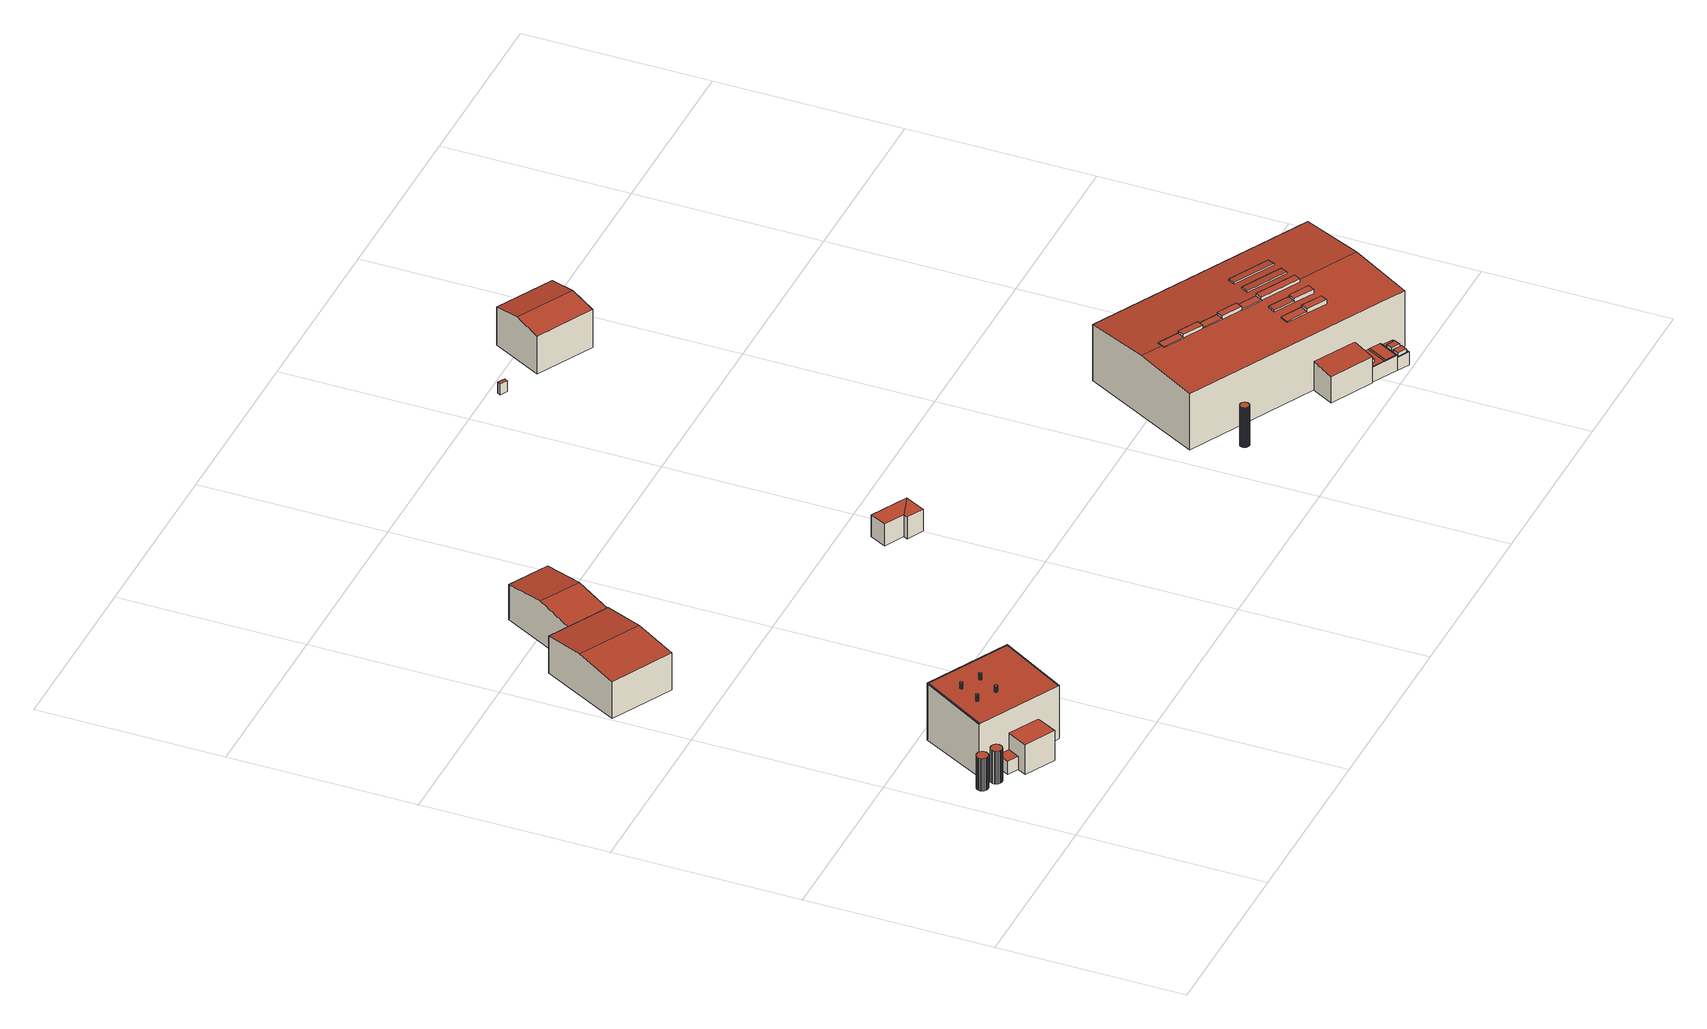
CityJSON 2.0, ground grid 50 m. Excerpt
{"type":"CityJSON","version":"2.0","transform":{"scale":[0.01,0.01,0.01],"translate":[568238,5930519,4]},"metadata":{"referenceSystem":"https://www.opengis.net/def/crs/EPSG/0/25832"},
"CityObjects":{
"building1":{"type":"Building","attributes":{"Grundfläche 2D":"7.184506","Grundhöhe NN":"5.420"},"geometry":[{"type":"Solid","lod":"3","boundaries":[[[[0,1,2,3,4,5,6,7,8,9,10,11,12,13,14,15,16,17,18,19,20,21,22,23,24,25,26,27,28]],[[29,30,14,13]],[[30,31,15,14]],[[31,32,16,15]],[[33,29,13,12]],[[32,34,17,16]],[[34,35,18,17]],[[35,36,19,18]],[[36,37,20,19]],[[37,38,21,20]],[[38,39,22,21]],[[39,40,23,22]],[[40,41,24,23]],[[41,42,25,24]],[[42,43,26,25]],[[43,44,27,26]],[[44,45,28,27]],[[45,46,0,28]],[[46,47,1,0]],[[47,48,2,1]],[[48,49,3,2]],[[49,50,4,3]],[[50,51,5,4]],[[51,52,6,5]],[[52,53,7,6]],[[53,54,8,7]],[[54,55,9,8]],[[55,56,10,9]],[[56,57,11,10]],[[57,33,12,11]],[[43,42,41,40,39,38,37,36,35,34,32,31,30,29,33,57,56,55,54,53,52,51,50,49,48,47,46,45,44]]]],"semantics":{"surfaces":[{"type":"RoofSurface"},{"type":"WallSurface"},{"type":"GroundSurface"}],"values":[[0,1,1,1,1,1,1,1,1,1,1,1,1,1,1,1,1,1,1,1,1,1,1,1,1,1,1,1,1,1,2]]}}]},
"building2":{"type":"Building","attributes":{"Grundfläche 2D":"7.184412","Grundhöhe NN":"5.432"},"geometry":[{"type":"Solid","lod":"3","boundaries":[[[[58,59,60,61,62,63,64,65,66,67,68,69,70,71,72,73,74,75,76,77,78,79,80,81,82,83,84,85,86]],[[87,88,72,71]],[[88,89,73,72]],[[89,90,74,73]],[[91,87,71,70]],[[90,92,75,74]],[[92,93,76,75]],[[93,94,77,76]],[[94,95,78,77]],[[95,96,79,78]],[[96,97,80,79]],[[97,98,81,80]],[[98,99,82,81]],[[99,100,83,82]],[[100,101,84,83]],[[101,102,85,84]],[[102,103,86,85]],[[103,104,58,86]],[[104,105,59,58]],[[105,106,60,59]],[[106,107,61,60]],[[107,108,62,61]],[[108,109,63,62]],[[109,110,64,63]],[[110,111,65,64]],[[111,112,66,65]],[[112,113,67,66]],[[113,114,68,67]],[[114,115,69,68]],[[115,91,70,69]],[[101,100,99,98,97,96,95,94,93,92,90,89,88,87,91,115,114,113,112,111,110,109,108,107,106,105,104,103,102]]]],"semantics":{"surfaces":[{"type":"RoofSurface"},{"type":"WallSurface"},{"type":"GroundSurface"}],"values":[[0,1,1,1,1,1,1,1,1,1,1,1,1,1,1,1,1,1,1,1,1,1,1,1,1,1,1,1,1,1,2]]}}]},
"building3":{"type":"Building","attributes":{"Grundfläche 2D":"553.707744","Grundhöhe NN":"5.459"},"children":["building3-1","building3-2","building3-3","building3-4","building3-5"],"geometry":[{"type":"Solid","lod":"3","boundaries":[[[[116,117,118,119,120,121]],[[122,123,124,125]],[[126,127,128,129]],[[130,124,123,126,129,131,132,133,119,118,117,116,134,135]],[[120,119,133,136]],[[121,120,136,137]],[[116,121,137,134]],[[125,124,130,138]],[[122,125,138,139]],[[140,127,126,123,122,139]],[[128,127,140,141]],[[129,128,141,131]],[[133,132,131,141,140,139,138,130,135,134,137,136]]]],"semantics":{"surfaces":[{"type":"RoofSurface"},{"type":"WallSurface"},{"type":"GroundSurface"}],"values":[[0,0,0,1,1,1,1,1,1,1,1,1,2]]}}]},
"building3-1":{"type":"BuildingInstallation","parents":["building3"],"geometry":[{"type":"MultiSurface","lod":"3","boundaries":[[[142,143,144,145,146,147,148,149,150,151,152,153,154,155,156,157,158,159,160,161,162,163,164,165,166,167,168,169,170,171,172,173,174,175,176,177,178,179,180,181,182,183,184,185,186,187,188,189,190,191]],[[148,147,192,193]],[[149,148,193,194]],[[150,149,194,195]],[[145,144,196,197]],[[146,145,197,198]],[[147,146,198,192]],[[151,150,195,199]],[[152,151,199,200]],[[153,152,200,201]],[[154,153,201,202]],[[155,154,202,203]],[[156,155,203,204]],[[157,156,204,205]],[[158,157,205,206]],[[159,158,206,207]],[[160,159,207,208]],[[161,160,208,209]],[[162,161,209,210]],[[163,162,210,211]],[[164,163,211,212]],[[165,164,212,213]],[[166,165,213,214]],[[167,166,214,215]],[[168,167,215,216]],[[169,168,216,217]],[[170,169,217,218]],[[171,170,218,219]],[[172,171,219,220]],[[173,172,220,221]],[[174,173,221,222]],[[175,174,222,223]],[[176,175,223,224]],[[177,176,224,225]],[[178,177,225,226]],[[179,178,226,227]],[[180,179,227,228]],[[181,180,228,229]],[[182,181,229,230]],[[183,182,230,231]],[[184,183,231,232]],[[185,184,232,233]],[[186,185,233,234]],[[187,186,234,235]],[[188,187,235,236]],[[189,188,236,237]],[[190,189,237,238]],[[191,190,238,239]],[[142,191,239,240]],[[143,142,240,241]],[[144,143,241,196]]],"semantics":{"surfaces":[{"type":"RoofSurface"},{"type":"WallSurface"}],"values":[0,1,1,1,1,1,1,1,1,1,1,1,1,1,1,1,1,1,1,1,1,1,1,1,1,1,1,1,1,1,1,1,1,1,1,1,1,1,1,1,1,1,1,1,1,1,1,1,1,1,1]}}]},
"building3-2":{"type":"BuildingInstallation","parents":["building3"],"geometry":[{"type":"MultiSurface","lod":"3","boundaries":[[[242,243,244,245,246,247,248,249,250,251,252,253,254,255,256,257,258,259,260,261,262,263,264,265,266,267,268,269,270,271,272,273,274,275,276,277,278,279,280,281,282,283,284,285,286,287,288,289,290,291]],[[248,247,292,293]],[[249,248,293,294]],[[250,249,294,295]],[[245,244,296,297]],[[246,245,297,298]],[[247,246,298,292]],[[251,250,295,299]],[[252,251,299,300]],[[253,252,300,301]],[[254,253,301,302]],[[255,254,302,303]],[[256,255,303,304]],[[257,256,304,305]],[[258,257,305,306]],[[259,258,306,307]],[[260,259,307,308]],[[261,260,308,309]],[[262,261,309,310]],[[263,262,310,311]],[[264,263,311,312]],[[265,264,312,313]],[[266,265,313,314]],[[267,266,314,315]],[[268,267,315,316]],[[269,268,316,317]],[[270,269,317,318]],[[271,270,318,319]],[[272,271,319,320]],[[273,272,320,321]],[[274,273,321,322]],[[275,274,322,323]],[[276,275,323,324]],[[277,276,324,325]],[[278,277,325,326]],[[279,278,326,327]],[[280,279,327,328]],[[281,280,328,329]],[[282,281,329,330]],[[283,282,330,331]],[[284,283,331,332]],[[285,284,332,333]],[[286,285,333,334]],[[287,286,334,335]],[[288,287,335,336]],[[289,288,336,337]],[[290,289,337,338]],[[291,290,338,339]],[[242,291,339,340]],[[243,242,340,341]],[[244,243,341,296]]],"semantics":{"surfaces":[{"type":"RoofSurface"},{"type":"WallSurface"}],"values":[0,1,1,1,1,1,1,1,1,1,1,1,1,1,1,1,1,1,1,1,1,1,1,1,1,1,1,1,1,1,1,1,1,1,1,1,1,1,1,1,1,1,1,1,1,1,1,1,1,1,1]}}]},
"building3-3":{"type":"BuildingInstallation","parents":["building3"],"geometry":[{"type":"MultiSurface","lod":"3","boundaries":[[[342,343,344,345,346,347,348,349,350,351,352,353,354,355,356,357,358,359,360,361,362,363,364,365,366,367,368,369,370,371,372,373,374,375,376,377,378,379,380,381,382,383,384,385,386,387,388,389,390,391]],[[349,348,392,393]],[[350,349,393,394]],[[351,350,394,395]],[[346,345,396,397]],[[347,346,397,398]],[[348,347,398,392]],[[352,351,395,399]],[[353,352,399,400]],[[354,353,400,401]],[[355,354,401,402]],[[356,355,402,403]],[[357,356,403,404]],[[358,357,404,405]],[[359,358,405,406]],[[360,359,406,407]],[[361,360,407,408]],[[362,361,408,409]],[[363,362,409,410]],[[364,363,410,411]],[[365,364,411,412]],[[366,365,412,413]],[[367,366,413,414]],[[368,367,414,415]],[[369,368,415,416]],[[370,369,416,417]],[[371,370,417,418]],[[372,371,418,419]],[[373,372,419,420]],[[374,373,420,421]],[[375,374,421,422]],[[376,375,422,423]],[[377,376,423,424]],[[378,377,424,425]],[[379,378,425,426]],[[380,379,426,427]],[[381,380,427,428]],[[382,381,428,429]],[[383,382,429,430]],[[384,383,430,431]],[[385,384,431,432]],[[386,385,432,433]],[[387,386,433,434]],[[388,387,434,435]],[[389,388,435,436]],[[390,389,436,437]],[[391,390,437,438]],[[342,391,438,439]],[[343,342,439,440]],[[344,343,440,441]],[[345,344,441,396]]],"semantics":{"surfaces":[{"type":"RoofSurface"},{"type":"WallSurface"}],"values":[0,1,1,1,1,1,1,1,1,1,1,1,1,1,1,1,1,1,1,1,1,1,1,1,1,1,1,1,1,1,1,1,1,1,1,1,1,1,1,1,1,1,1,1,1,1,1,1,1,1,1]}}]},
"building3-4":{"type":"BuildingInstallation","parents":["building3"],"geometry":[{"type":"MultiSurface","lod":"3","boundaries":[[[442,443,444,445,446,447,448,449,450,451,452,453,454,455,456,457,458,459,460,461,462,463,464,465,466,467,468,469,470,471,472,473,474,475,476,477,478,479,480,481,482,483,484,485,486,487,488,489,490,491]],[[445,444,492,493]],[[446,445,493,494]],[[447,446,494,495]],[[442,491,496,497]],[[443,442,497,498]],[[444,443,498,492]],[[448,447,495,499]],[[449,448,499,500]],[[450,449,500,501]],[[451,450,501,502]],[[452,451,502,503]],[[453,452,503,504]],[[454,453,504,505]],[[455,454,505,506]],[[456,455,506,507]],[[457,456,507,508]],[[458,457,508,509]],[[459,458,509,510]],[[460,459,510,511]],[[461,460,511,512]],[[462,461,512,513]],[[463,462,513,514]],[[464,463,514,515]],[[465,464,515,516]],[[466,465,516,517]],[[467,466,517,518]],[[468,467,518,519]],[[469,468,519,520]],[[470,469,520,521]],[[471,470,521,522]],[[472,471,522,523]],[[473,472,523,524]],[[474,473,524,525]],[[475,474,525,526]],[[476,475,526,527]],[[477,476,527,528]],[[478,477,528,529]],[[479,478,529,530]],[[480,479,530,531]],[[481,480,531,532]],[[482,481,532,533]],[[483,482,533,534]],[[484,483,534,535]],[[485,484,535,536]],[[486,485,536,537]],[[487,486,537,538]],[[488,487,538,539]],[[489,488,539,540]],[[490,489,540,541]],[[491,490,541,496]]],"semantics":{"surfaces":[{"type":"RoofSurface"},{"type":"WallSurface"}],"values":[0,1,1,1,1,1,1,1,1,1,1,1,1,1,1,1,1,1,1,1,1,1,1,1,1,1,1,1,1,1,1,1,1,1,1,1,1,1,1,1,1,1,1,1,1,1,1,1,1,1,1]}}]},
"building3-5":{"type":"BuildingInstallation","parents":["building3"],"geometry":[{"type":"MultiSurface","lod":"3","boundaries":[[[542,543,544]],[[545,546,544,547]],[[542,544,546]],[[548,547,549]],[[545,547,548]],[[543,117,550,544]],[[550,551,547,544]],[[549,547,551,118]],[[118,119,548,549]],[[119,120,545,548]],[[120,121,546,545]],[[121,116,542,546]],[[543,542,116,117]]],"semantics":{"surfaces":[{"type":"RoofSurface"},{"type":"WallSurface"}],"values":[0,0,0,0,0,1,1,1,1,1,1,1,1]}}]},
"building4":{"type":"Building","attributes":{"Grundfläche 2D":"721.716589","Grundhöhe NN":"4.192"},"geometry":[{"type":"Solid","lod":"3","boundaries":[[[[552,553,554,555]],[[552,555,556,557]],[[558,559,560,561]],[[562,563,560,559]],[[564,553,552,557,565]],[[554,553,564,566]],[[556,555,554,566,567]],[[562,559,558,568,565,557]],[[569,563,562,557,556,567]],[[561,560,563,569,570]],[[558,561,570,568]],[[564,565,568,570,569,567,566]]]],"semantics":{"surfaces":[{"type":"RoofSurface"},{"type":"WallSurface"},{"type":"GroundSurface"}],"values":[[0,0,0,0,1,1,1,1,1,1,1,2]]}}]},
"building5":{"type":"Building","attributes":{"Grundfläche 2D":"61.662100","Grundhöhe NN":"5.409"},"geometry":[{"type":"Solid","lod":"3","boundaries":[[[[571,572,573,574]],[[575,571,574,576]],[[577,578,574,573]],[[578,579,576,574]],[[579,580,575,576]],[[580,581,571,575]],[[581,582,572,571]],[[582,577,573,572]],[[577,582,581,580,579,578]]]],"semantics":{"surfaces":[{"type":"RoofSurface"},{"type":"WallSurface"},{"type":"GroundSurface"}],"values":[[0,0,1,1,1,1,1,1,2]]}}]},
"building6":{"type":"Building","attributes":{"Grundfläche 2D":"4.488912","Grundhöhe NN":"5.497"},"geometry":[{"type":"Solid","lod":"3","boundaries":[[[[583,584,585,586,587,588,589,590,591,592,593,594,595,596,597,598,599,600,601,602,603,604,605,606,607,608,609,610,611,612,613,614,615,616,617,618,619,620,621,622,623,624,625,626,627,628,629,630,631,632,633,634,635,636,637,638,639,640,641,642,643,644,645,646,647,648,649,650,651,652,653,654,655,656,657,658,659,660,661,662,663,664,665,666,667,668,669,670,671,672,673,674,675,676,677,678,679,680,681,682]],[[683,684,586,585]],[[684,685,587,586]],[[685,686,588,587]],[[687,683,585,584]],[[688,689,677,676]],[[689,690,678,677]],[[690,691,679,678]],[[691,692,680,679]],[[692,693,681,680]],[[693,694,682,681]],[[694,695,583,682]],[[695,687,584,583]],[[686,696,589,588]],[[696,697,590,589]],[[697,698,591,590]],[[698,699,592,591]],[[699,700,593,592]],[[700,701,594,593]],[[701,702,595,594]],[[702,703,596,595]],[[703,704,597,596]],[[704,705,598,597]],[[705,706,599,598]],[[706,707,600,599]],[[707,708,601,600]],[[708,709,602,601]],[[709,710,603,602]],[[710,711,604,603]],[[711,712,605,604]],[[712,713,606,605]],[[713,714,607,606]],[[714,715,608,607]],[[715,716,609,608]],[[716,717,610,609]],[[717,718,611,610]],[[718,719,612,611]],[[719,720,613,612]],[[720,721,614,613]],[[721,722,615,614]],[[722,723,616,615]],[[723,724,617,616]],[[724,725,618,617]],[[725,726,619,618]],[[726,727,620,619]],[[727,728,621,620]],[[728,729,622,621]],[[729,730,623,622]],[[730,731,624,623]],[[731,732,625,624]],[[732,733,626,625]],[[733,734,627,626]],[[734,735,628,627]],[[735,736,629,628]],[[736,737,630,629]],[[737,738,631,630]],[[738,739,632,631]],[[739,740,633,632]],[[740,741,634,633]],[[741,742,635,634]],[[742,743,636,635]],[[743,744,637,636]],[[744,745,638,637]],[[745,746,639,638]],[[746,747,640,639]],[[747,748,641,640]],[[748,749,642,641]],[[749,750,643,642]],[[750,751,644,643]],[[751,752,645,644]],[[752,753,646,645]],[[753,754,647,646]],[[754,755,648,647]],[[755,756,649,648]],[[756,757,650,649]],[[757,758,651,650]],[[758,759,652,651]],[[759,760,653,652]],[[760,761,654,653]],[[761,762,655,654]],[[762,763,656,655]],[[763,764,657,656]],[[764,765,658,657]],[[765,766,659,658]],[[766,767,660,659]],[[767,768,661,660]],[[768,769,662,661]],[[769,770,663,662]],[[770,771,664,663]],[[771,772,665,664]],[[772,773,666,665]],[[773,774,667,666]],[[774,775,668,667]],[[775,776,669,668]],[[776,777,670,669]],[[777,778,671,670]],[[778,779,672,671]],[[779,780,673,672]],[[780,781,674,673]],[[781,782,675,674]],[[782,688,676,675]],[[692,691,690,689,688,782,781,780,779,778,777,776,775,774,773,772,771,770,769,768,767,766,765,764,763,762,761,760,759,758,757,756,755,754,753,752,751,750,749,748,747,746,745,744,743,742,741,740,739,738,737,736,735,734,733,732,731,730,729,728,727,726,725,724,723,722,721,720,719,718,717,716,715,714,713,712,711,710,709,708,707,706,705,704,703,702,701,700,699,698,697,696,686,685,684,683,687,695,694,693]]]],"semantics":{"surfaces":[{"type":"RoofSurface"},{"type":"WallSurface"},{"type":"GroundSurface"}],"values":[[0,1,1,1,1,1,1,1,1,1,1,1,1,1,1,1,1,1,1,1,1,1,1,1,1,1,1,1,1,1,1,1,1,1,1,1,1,1,1,1,1,1,1,1,1,1,1,1,1,1,1,1,1,1,1,1,1,1,1,1,1,1,1,1,1,1,1,1,1,1,1,1,1,1,1,1,1,1,1,1,1,1,1,1,1,1,1,1,1,1,1,1,1,1,1,1,1,1,1,1,1,2]]}}]},
"building7":{"type":"Building","attributes":{"Grundfläche 2D":"2.216861","Grundhöhe NN":"5.851"},"geometry":[{"type":"Solid","lod":"3","boundaries":[[[[783,784,785,786]],[[787,788,786,785]],[[788,789,783,786]],[[789,790,784,783]],[[790,787,785,784]],[[790,789,788,787]]]],"semantics":{"surfaces":[{"type":"RoofSurface"},{"type":"WallSurface"},{"type":"GroundSurface"}],"values":[[0,1,1,1,1,2]]}}]},
"building8":{"type":"Building","attributes":{"Grundfläche 2D":"265.453409","Grundhöhe NN":"5.870"},"geometry":[{"type":"Solid","lod":"3","boundaries":[[[[791,792,793,794]],[[793,795,796,797,794]],[[792,791,798,799]],[[795,793,792,799,800]],[[796,795,800,801]],[[798,791,794,797,796,801,802]],[[801,800,799,798,802]]]],"semantics":{"surfaces":[{"type":"RoofSurface"},{"type":"WallSurface"},{"type":"GroundSurface"}],"values":[[0,0,1,1,1,1,2]]}}]},
"building9":{"type":"Building","attributes":{"Grundfläche 2D":"2721.045404","Grundhöhe NN":"5.494"},"children":["building9-1","building9-2","building9-3","building9-4","building9-5"],"geometry":[{"type":"Solid","lod":"3","boundaries":[[[[803,804,805,806]],[[807,808,809,810,811,812]],[[813,814,815,816]],[[817,818,819,820]],[[821,822,823,824,825,826,827,828]],[[829,830,831,832,833]],[[834,835,836,837]],[[838,839,840,841,842,843]],[[844,845,846,847]],[[848,849,850,851]],[[852,853,854,855]],[[856,857,858,859,860]],[[861,862,863,864,865,866,867,868,869]],[[870,871,872,873,874,875]],[[876,877,878,879,880,881,882,883,884,885,886,887,888,889,890,891,892,893],[894,895,896,897,898,899,900],[901,902,903,904,905,906,907]],[[887,908,909,910,911,912,913,914,915,916,917,918,919,876,893,920,921,888],[922,923,924,925],[926,927,928,929]],[[930,931,932,933]],[[934,935,936,937,938,939]],[[806,805,929,928]],[[803,806,928,927]],[[804,803,927,926]],[[805,804,926,929]],[[883,882,808,807]],[[914,913,810,809]],[[913,912,811,810]],[[912,911,812,811]],[[809,808,814,813]],[[882,881,821,815,814,808]],[[821,828,816,815]],[[915,914,809,813,816,828]],[[838,843,818,817]],[[884,883,807,819,818,843]],[[807,812,820,819]],[[911,910,838,817,820,812]],[[881,880,822,821]],[[916,915,828,827]],[[880,879,823,822]],[[879,878,824,823]],[[825,918,917,826]],[[917,916,827,826]],[[894,900,833,832]],[[900,899,829,833]],[[830,896,895,831]],[[895,894,832,831]],[[898,837,836,829,899]],[[898,897,834,837]],[[896,830,835,834,897]],[[830,829,836,835]],[[909,908,840,839]],[[886,841,840,908,887]],[[886,885,842,841]],[[885,884,843,842]],[[910,909,839,838]],[[924,923,847,846]],[[844,847,923,922]],[[922,925,845,844]],[[846,845,925,924]],[[903,851,850,856,904]],[[903,902,848,851]],[[901,857,849,848,902]],[[857,856,850,849]],[[825,824,853,852]],[[877,854,853,824,878]],[[876,919,855,854,877]],[[918,825,852,855,919]],[[906,905,860,859]],[[905,904,856,860]],[[857,901,907,858]],[[907,906,859,858]],[[930,933,940,941]],[[931,930,941,942]],[[932,931,942,943]],[[867,866,944,945,871,946]],[[867,946,871,870,875,869,868]],[[872,871,945,947]],[[873,872,947,948]],[[938,937,949,950]],[[939,938,950,951]],[[935,934,939,951,944,866,865,864,936]],[[937,936,864,863,862,861,869,875,874,873,948,952,892,891,890,889,953,949]],[[920,893,892,952,954]],[[932,943,955,921,920,954,940,933]],[[953,889,888,921,955]],[[952,948,947,945,944,951,950,949,953,955,943,942,941,940,954]]]],"semantics":{"surfaces":[{"type":"RoofSurface"},{"type":"WallSurface"},{"type":"GroundSurface"}],"values":[[0,0,0,0,0,0,0,0,0,0,0,0,0,0,0,0,0,0,1,1,1,1,1,1,1,1,1,1,1,1,1,1,1,1,1,1,1,1,1,1,1,1,1,1,1,1,1,1,1,1,1,1,1,1,1,1,1,1,1,1,1,1,1,1,1,1,1,1,1,1,1,1,1,1,1,1,1,1,1,1,1,1,1,2]]}}]},
"building9-1":{"type":"BuildingInstallation","parents":["building9"],"geometry":[{"type":"MultiSurface","lod":"3","boundaries":[[[956,957,958,959,960,961,962,963,964,965,966]],[[866,867,958,957]],[[867,868,869,960,959,958]],[[869,861,961,960]],[[861,967,962,961]],[[963,962,967,968]],[[964,963,968,862]],[[862,863,965,964]],[[863,969,966,965]],[[956,966,969,865]],[[956,865,866,957]]],"semantics":{"surfaces":[{"type":"RoofSurface"},{"type":"WallSurface"}],"values":[0,1,1,1,1,1,1,1,1,1,1]}}]},
"building9-2":{"type":"BuildingInstallation","parents":["building9"],"geometry":[{"type":"MultiSurface","lod":"3","boundaries":[[[970,971,972,973]],[[974,975,973,972]],[[975,976,970,973]],[[971,970,976,977]],[[972,971,977,974]]],"semantics":{"surfaces":[{"type":"RoofSurface"},{"type":"WallSurface"}],"values":[0,1,1,1,1]}}]},
"building9-3":{"type":"BuildingInstallation","parents":["building9"],"geometry":[{"type":"MultiSurface","lod":"3","boundaries":[[[978,979,980,981,982]],[[980,979,983,984]],[[981,980,984,985]],[[986,978,982,981,985,987]],[[979,978,986,983]]],"semantics":{"surfaces":[{"type":"RoofSurface"},{"type":"WallSurface"}],"values":[0,1,1,1,1]}}]},
"building9-4":{"type":"BuildingInstallation","parents":["building9"],"geometry":[{"type":"MultiSurface","lod":"3","boundaries":[[[988,989,990,991,992]],[[993,990,989,988,994,995]],[[991,990,993,996]],[[992,991,996,997]],[[988,992,997,994]]],"semantics":{"surfaces":[{"type":"RoofSurface"},{"type":"WallSurface"}],"values":[0,1,1,1,1]}}]},
"building9-5":{"type":"BuildingInstallation","parents":["building9"],"geometry":[{"type":"MultiSurface","lod":"3","boundaries":[[[998,946,999,1000,1001,1002]],[[1002,1001,874,1003]],[[871,946,998,870]],[[871,872,999,946]],[[872,873,1000,999]],[[1000,873,874,1001]],[[1003,870,998,1002]]],"semantics":{"surfaces":[{"type":"RoofSurface"},{"type":"WallSurface"}],"values":[0,1,1,1,1,1,1]}}]}
},
"vertices":[
[928,2783,1094],[918,2815,1094],[902,2843,1094],[882,2865,1094],[860,2882,1094],[832,2895,1094],[801,2903,1094],[766,2904,1094],[731,2897,1094],[698,2881,1094],[671,2859,1094],[650,2833,1094],[637,2804,1094],[630,2777,1094],[628,2748,1094],[632,2717,1094],[643,2686,1094],[662,2656,1094],[689,2631,1094],[720,2613,1094],[753,2603,1094],[786,2601,1094],[816,2606,1094],[842,2615,1094],[868,2629,1094],[892,2651,1094],[912,2679,1094],[926,2712,1094],[931,2747,1094],[630,2777,142],[628,2748,142],[632,2717,142],[643,2686,142],[637,2804,142],[662,2656,142],[689,2631,142],[720,2613,142],[753,2603,142],[786,2601,142],[816,2606,142],[842,2615,142],[868,2629,142],[892,2651,142],[912,2679,142],[926,2712,142],[931,2747,142],[928,2783,142],[918,2815,142],[902,2843,142],[882,2865,142],[860,2882,142],[832,2895,142],[801,2903,142],[766,2904,142],[731,2897,142],[698,2881,142],[671,2859,142],[650,2833,142],
[1314,2585,1106],[1303,2617,1106],[1287,2645,1106],[1267,2667,1106],[1245,2684,1106],[1218,2697,1106],[1186,2705,1106],[1151,2706,1106],[1116,2699,1106],[1083,2683,1106],[1056,2661,1106],[1035,2635,1106],[1022,2606,1106],[1015,2579,1106],[1013,2550,1106],[1017,2519,1106],[1029,2488,1106],[1048,2458,1106],[1074,2433,1106],[1105,2415,1106],[1138,2405,1106],[1171,2403,1106],[1201,2408,1106],[1228,2417,1106],[1253,2432,1106],[1277,2453,1106],[1297,2481,1106],[1311,2513,1106],[1316,2549,1106],[1015,2579,143],[1013,2550,143],[1017,2519,143],[1029,2488,143],[1022,2606,143],[1048,2458,143],[1074,2433,143],[1105,2415,143],[1138,2405,143],[1171,2403,143],[1201,2408,143],[1228,2417,143],[1253,2432,143],[1277,2453,143],[1297,2481,143],[1311,2513,143],[1316,2549,143],[1314,2585,143],[1303,2617,143],[1287,2645,143],[1267,2667,143],[1245,2684,143],[1218,2697,143],[1186,2705,143],[1151,2706,143],[1116,2699,143],[1083,2683,143],[1056,2661,143],[1035,2635,143],
[1131,2983,1706],[1141,2977,1706],[3312,1835,1706],[3320,1830,1706],[4235,3568,1819],[2046,4720,1819],[1779,2248,531],[1941,2556,544],[1662,2703,544],[1500,2395,531],[1941,2556,1031],[1650,2004,1031],[2459,1578,1031],[2750,2131,1031],[1662,2703,146],[2750,2131,146],[3312,1835,146],[3320,1830,146],[1131,2983,146],[1141,2977,146],[4235,3568,146],[2046,4720,146],[1500,2395,146],[1779,2248,146],[1650,2004,146],[2459,1578,146],
[2246,3941,1956],[2242,3943,1956],[2238,3945,1956],[2234,3946,1956],[2229,3947,1956],[2225,3947,1956],[2220,3947,1956],[2216,3946,1956],[2211,3945,1956],[2207,3942,1956],[2204,3940,1956],[2200,3937,1956],[2197,3934,1956],[2195,3930,1956],[2193,3926,1956],[2191,3922,1956],[2190,3917,1956],[2190,3913,1956],[2190,3908,1956],[2190,3904,1956],[2192,3899,1956],[2193,3895,1956],[2196,3891,1956],[2198,3888,1956],[2202,3885,1956],[2205,3882,1956],[2209,3879,1956],[2213,3878,1956],[2217,3876,1956],[2222,3876,1956],[2226,3875,1956],[2231,3876,1956],[2235,3877,1956],[2240,3878,1956],[2244,3880,1956],[2247,3883,1956],[2251,3886,1956],[2254,3889,1956],[2256,3893,1956],[2258,3897,1956],[2260,3901,1956],[2261,3905,1956],[2261,3910,1956],[2261,3914,1956],[2261,3919,1956],[2259,3923,1956],[2258,3927,1956],[2256,3931,1956],[2253,3935,1956],[2250,3938,1956],[2225,3947,1785],[2220,3947,1785],[2216,3946,1784],[2211,3945,1784],[2238,3945,1785],[2234,3946,1785],[2229,3947,1785],[2207,3942,1784],[2204,3940,1784],[2200,3937,1784],[2197,3934,1783],[2195,3930,1783],[2193,3926,1783],[2191,3922,1783],[2190,3917,1782],[2190,3913,1782],[2190,3908,1782],[2190,3904,1782],[2192,3899,1782],[2193,3895,1781],[2196,3891,1781],[2198,3888,1781],[2202,3885,1781],[2205,3882,1781],[2209,3879,1781],[2213,3878,1781],[2217,3876,1781],[2222,3876,1781],[2226,3875,1781],[2231,3876,1781],[2235,3877,1782],[2240,3878,1782],[2244,3880,1782],[2247,3883,1782],[2251,3886,1782],[2254,3889,1783],[2256,3893,1783],[2258,3897,1783],[2260,3901,1783],[2261,3905,1784],[2261,3910,1784],[2261,3914,1784],[2261,3919,1784],[2259,3923,1784],[2258,3927,1785],[2256,3931,1785],[2253,3935,1785],[2250,3938,1785],[2246,3941,1785],[2242,3943,1785],
[1965,3416,1934],[1961,3418,1934],[1957,3420,1934],[1952,3421,1934],[1948,3422,1934],[1943,3422,1934],[1939,3422,1934],[1934,3421,1934],[1930,3419,1934],[1926,3417,1934],[1922,3415,1934],[1919,3412,1934],[1916,3408,1934],[1913,3404,1934],[1911,3400,1934],[1910,3396,1934],[1909,3392,1934],[1908,3387,1934],[1908,3383,1934],[1909,3378,1934],[1910,3374,1934],[1912,3370,1934],[1914,3366,1934],[1917,3362,1934],[1920,3359,1934],[1924,3356,1934],[1928,3354,1934],[1932,3352,1934],[1936,3351,1934],[1940,3350,1934],[1945,3350,1934],[1949,3350,1934],[1954,3351,1934],[1958,3353,1934],[1962,3355,1934],[1966,3357,1934],[1969,3360,1934],[1972,3364,1934],[1975,3367,1934],[1977,3371,1934],[1979,3376,1934],[1980,3380,1934],[1980,3384,1934],[1980,3389,1934],[1979,3393,1934],[1978,3398,1934],[1976,3402,1934],[1974,3406,1934],[1971,3409,1934],[1968,3413,1934],[1943,3422,1750],[1939,3422,1750],[1934,3421,1750],[1930,3419,1750],[1957,3420,1751],[1952,3421,1751],[1948,3422,1751],[1926,3417,1750],[1922,3415,1750],[1919,3412,1749],[1916,3408,1749],[1913,3404,1749],[1911,3400,1749],[1910,3396,1748],[1909,3392,1748],[1908,3387,1748],[1908,3383,1748],[1909,3378,1747],[1910,3374,1747],[1912,3370,1747],[1914,3366,1747],[1917,3362,1747],[1920,3359,1747],[1924,3356,1747],[1928,3354,1747],[1932,3352,1747],[1936,3351,1747],[1940,3350,1747],[1945,3350,1747],[1949,3350,1747],[1954,3351,1747],[1958,3353,1747],[1962,3355,1748],[1966,3357,1748],[1969,3360,1748],[1972,3364,1748],[1975,3367,1749],[1977,3371,1749],[1979,3376,1749],[1980,3380,1749],[1980,3384,1750],[1980,3389,1750],[1979,3393,1750],[1978,3398,1750],[1976,3402,1750],[1974,3406,1750],[1971,3409,1751],[1968,3413,1751],[1965,3416,1751],[1961,3418,1751],
[2489,3139,1928],[2485,3142,1928],[2481,3145,1928],[2477,3146,1928],[2473,3148,1928],[2468,3148,1928],[2464,3149,1928],[2459,3148,1928],[2455,3147,1928],[2451,3146,1928],[2446,3144,1928],[2443,3141,1928],[2439,3138,1928],[2436,3135,1928],[2434,3131,1928],[2432,3127,1928],[2430,3123,1928],[2429,3118,1928],[2429,3114,1928],[2429,3109,1928],[2429,3105,1928],[2431,3101,1928],[2432,3096,1928],[2435,3093,1928],[2437,3089,1928],[2441,3086,1928],[2444,3083,1928],[2448,3081,1928],[2452,3079,1928],[2456,3078,1928],[2461,3077,1928],[2465,3077,1928],[2470,3077,1928],[2474,3078,1928],[2479,3079,1928],[2483,3081,1928],[2486,3084,1928],[2490,3087,1928],[2493,3090,1928],[2495,3094,1928],[2497,3098,1928],[2499,3102,1928],[2500,3107,1928],[2501,3111,1928],[2500,3116,1928],[2500,3120,1928],[2498,3125,1928],[2497,3129,1928],[2494,3133,1928],[2492,3136,1928],[2464,3149,1750],[2459,3148,1750],[2455,3147,1750],[2451,3146,1750],[2477,3146,1751],[2473,3148,1751],[2468,3148,1751],[2446,3144,1750],[2443,3141,1750],[2439,3138,1749],[2436,3135,1749],[2434,3131,1749],[2432,3127,1749],[2430,3123,1748],[2429,3118,1748],[2429,3114,1748],[2429,3109,1748],[2429,3105,1747],[2431,3101,1747],[2432,3096,1747],[2435,3093,1747],[2437,3089,1747],[2441,3086,1747],[2444,3083,1747],[2448,3081,1747],[2452,3079,1747],[2456,3078,1747],[2461,3077,1747],[2465,3077,1747],[2470,3077,1747],[2474,3078,1747],[2479,3079,1747],[2483,3081,1748],[2486,3084,1748],[2490,3087,1748],[2493,3090,1748],[2495,3094,1749],[2497,3098,1749],[2499,3102,1749],[2500,3107,1749],[2501,3111,1750],[2500,3116,1750],[2500,3120,1750],[2498,3125,1750],[2497,3129,1750],[2494,3133,1750],[2492,3136,1751],[2489,3139,1751],[2485,3142,1751],[2481,3145,1751],
[2752,3670,1956],[2747,3671,1956],[2743,3671,1956],[2738,3671,1956],[2734,3670,1956],[2730,3668,1956],[2726,3666,1956],[2722,3664,1956],[2718,3661,1956],[2715,3657,1956],[2713,3654,1956],[2711,3650,1956],[2709,3645,1956],[2708,3641,1956],[2708,3636,1956],[2708,3632,1956],[2708,3627,1956],[2710,3623,1956],[2711,3619,1956],[2714,3615,1956],[2716,3611,1956],[2720,3608,1956],[2723,3605,1956],[2727,3603,1956],[2731,3601,1956],[2735,3600,1956],[2740,3599,1956],[2744,3599,1956],[2749,3599,1956],[2753,3600,1956],[2758,3602,1956],[2762,3604,1956],[2766,3606,1956],[2769,3609,1956],[2772,3613,1956],[2774,3616,1956],[2777,3620,1956],[2778,3625,1956],[2779,3629,1956],[2780,3634,1956],[2780,3638,1956],[2779,3643,1956],[2778,3647,1956],[2776,3651,1956],[2774,3655,1956],[2771,3659,1956],[2768,3662,1956],[2764,3665,1956],[2760,3667,1956],[2756,3669,1956],[2743,3671,1785],[2738,3671,1784],[2734,3670,1784],[2730,3668,1784],[2756,3669,1785],[2752,3670,1785],[2747,3671,1785],[2726,3666,1784],[2722,3664,1784],[2718,3661,1783],[2715,3657,1783],[2713,3654,1783],[2711,3650,1783],[2709,3645,1782],[2708,3641,1782],[2708,3636,1782],[2708,3632,1782],[2708,3627,1782],[2710,3623,1781],[2711,3619,1781],[2714,3615,1781],[2716,3611,1781],[2720,3608,1781],[2723,3605,1781],[2727,3603,1781],[2731,3601,1781],[2735,3600,1781],[2740,3599,1781],[2744,3599,1781],[2749,3599,1781],[2753,3600,1781],[2758,3602,1782],[2762,3604,1782],[2766,3606,1782],[2769,3609,1782],[2772,3613,1782],[2774,3616,1783],[2777,3620,1783],[2778,3625,1783],[2779,3629,1783],[2780,3634,1784],[2780,3638,1784],[2779,3643,1784],[2778,3647,1784],[2776,3651,1784],[2774,3655,1785],[2771,3659,1785],[2768,3662,1785],[2764,3665,1785],[2760,3667,1785],
[1131,2983,1731],[1141,2977,1731],[2051,4706,1825],[4235,3568,1834],[2046,4720,1834],[4222,3563,1825],[3320,1830,1719],[3312,1835,1719],[2051,4706,1819],[4222,3563,1819],
[3349,14331,1234],[3902,15383,1060],[2837,15943,1060],[2280,14894,1234],[1766,13926,1060],[2839,13362,1060],[1715,11226,1103],[2293,12325,1234],[659,13185,1234],[81,12086,1103],[2839,13362,1103],[1204,14222,1103],[3902,15383,19],[2839,13362,19],[2837,15943,19],[1766,13926,19],[1715,11226,19],[1204,14222,19],[81,12086,19],
[10170,8691,775],[9192,9200,775],[8960,8753,784],[9493,8475,784],[9881,8136,784],[9436,8367,784],[8960,8753,141],[9493,8475,141],[9436,8367,141],[9881,8136,141],[10170,8691,141],[9192,9200,141],
[16119,2526,1313],[16112,2525,1313],[16104,2524,1313],[16097,2523,1313],[16090,2521,1313],[16083,2518,1313],[16076,2515,1313],[16069,2512,1313],[16062,2508,1313],[16056,2504,1313],[16050,2499,1313],[16045,2494,1313],[16039,2489,1313],[16034,2483,1313],[16030,2478,1313],[16025,2471,1313],[16022,2465,1313],[16018,2458,1313],[16015,2451,1313],[16013,2444,1313],[16010,2437,1313],[16009,2430,1313],[16008,2422,1313],[16007,2415,1313],[16006,2407,1313],[16007,2400,1313],[16007,2392,1313],[16009,2385,1313],[16010,2378,1313],[16012,2370,1313],[16015,2363,1313],[16018,2356,1313],[16021,2350,1313],[16025,2343,1313],[16029,2337,1313],[16034,2331,1313],[16039,2325,1313],[16044,2320,1313],[16049,2315,1313],[16055,2310,1313],[16062,2306,1313],[16068,2302,1313],[16075,2299,1313],[16082,2296,1313],[16089,2293,1313],[16096,2291,1313],[16103,2289,1313],[16111,2288,1313],[16118,2288,1313],[16126,2287,1313],[16133,2288,1313],[16141,2288,1313],[16148,2289,1313],[16155,2291,1313],[16163,2293,1313],[16170,2296,1313],[16177,2298,1313],[16183,2302,1313],[16190,2306,1313],[16196,2310,1313],[16202,2314,1313],[16208,2319,1313],[16213,2325,1313],[16218,2330,1313],[16223,2336,1313],[16227,2342,1313],[16231,2349,1313],[16234,2355,1313],[16237,2362,1313],[16240,2369,1313],[16242,2377,1313],[16244,2384,1313],[16245,2391,1313],[16245,2399,1313],[16246,2406,1313],[16245,2414,1313],[16245,2421,1313],[16244,2429,1313],[16242,2436,1313],[16240,2443,1313],[16238,2450,1313],[16234,2457,1313],[16231,2464,1313],[16227,2471,1313],[16223,2477,1313],[16219,2483,1313],[16214,2488,1313],[16208,2494,1313],[16203,2499,1313],[16197,2503,1313],[16191,2508,1313],[16184,2511,1313],[16178,2515,1313],[16171,2518,1313],[16164,2520,1313],[16156,2522,1313],[16149,2524,1313],[16142,2525,1313],[16134,2526,1313],[16127,2526,1313],[16104,2524,150],[16097,2523,150],[16090,2521,150],[16083,2518,150],[16112,2525,150],[16171,2518,150],[16164,2520,150],[16156,2522,150],[16149,2524,150],[16142,2525,150],[16134,2526,150],[16127,2526,150],[16119,2526,150],[16076,2515,150],[16069,2512,150],[16062,2508,150],[16056,2504,150],[16050,2499,150],[16045,2494,150],[16039,2489,150],[16034,2483,150],[16030,2478,150],[16025,2471,150],[16022,2465,150],[16018,2458,150],[16015,2451,150],[16013,2444,150],[16010,2437,150],[16009,2430,150],[16008,2422,150],[16007,2415,150],[16006,2407,150],[16007,2400,150],[16007,2392,150],[16009,2385,150],[16010,2378,150],[16012,2370,150],[16015,2363,150],[16018,2356,150],[16021,2350,150],[16025,2343,150],[16029,2337,150],[16034,2331,150],[16039,2325,150],[16044,2320,150],[16049,2315,150],[16055,2310,150],[16062,2306,150],[16068,2302,150],[16075,2299,150],[16082,2296,150],[16089,2293,150],[16096,2291,150],[16103,2289,150],[16111,2288,150],[16118,2288,150],[16126,2287,150],[16133,2288,150],[16141,2288,150],[16148,2289,150],[16155,2291,150],[16163,2293,150],[16170,2296,150],[16177,2298,150],[16183,2302,150],[16190,2306,150],[16196,2310,150],[16202,2314,150],[16208,2319,150],[16213,2325,150],[16218,2330,150],[16223,2336,150],[16227,2342,150],[16231,2349,150],[16234,2355,150],[16237,2362,150],[16240,2369,150],[16242,2377,150],[16244,2384,150],[16245,2391,150],[16245,2399,150],[16246,2406,150],[16245,2414,150],[16245,2421,150],[16244,2429,150],[16242,2436,150],[16240,2443,150],[16238,2450,150],[16234,2457,150],[16231,2464,150],[16227,2471,150],[16223,2477,150],[16219,2483,150],[16214,2488,150],[16208,2494,150],[16203,2499,150],[16197,2503,150],[16191,2508,150],[16184,2511,150],[16178,2515,150],
[11255,19605,499],[11065,19706,499],[11017,19615,499],[11208,19514,499],[11017,19615,185],[11208,19514,185],[11255,19605,185],[11065,19706,185],
[12144,19134,1299],[13663,18329,1299],[14022,19006,1439],[12503,19811,1439],[14386,19692,1299],[12867,20498,1299],[12861,20488,1301],[12144,19134,187],[13663,18329,187],[14386,19692,187],[12867,20498,187],[12861,20488,187],
[20743,3259,1941],[20845,3451,1925],[19760,4024,1925],[19658,3832,1941],[17838,4221,1947],[18374,3938,1947],[18466,4112,1947],[18471,4121,1947],[17935,4404,1947],[17930,4395,1947],[18466,4112,2022],[18374,3938,2022],[18904,3658,2022],[18996,3833,2022],[17401,4675,2022],[17309,4500,2022],[17838,4221,2022],[17930,4395,2022],[18904,3658,1947],[18898,3648,1947],[19434,3365,1947],[19440,3375,1947],[19532,3550,1947],[19536,3559,1947],[19000,3842,1947],[18996,3833,1947],[19725,2633,1928],[19820,2811,1937],[19828,2826,1938],[19281,3115,1938],[19178,2922,1928],[20353,2530,2003],[19820,2811,2003],[19725,2633,2003],[20258,2351,2003],[17401,4675,1947],[17406,4684,1947],[16868,4968,1947],[16764,4772,1947],[17302,4488,1947],[17309,4500,1947],[20972,3689,1906],[21074,3883,1894],[19989,4455,1894],[19887,4262,1906],[20120,2102,1972],[19588,2383,1972],[19493,2205,1972],[20026,1924,1972],[19532,3550,2022],[19440,3375,2022],[20500,2815,2022],[20593,2989,2022],[19493,2205,1891],[19588,2383,1899],[19596,2399,1900],[19048,2688,1900],[18946,2494,1891],[20625,790,591],[20333,944,591],[20298,963,591],[19941,1151,591],[19645,590,591],[19639,578,591],[20337,209,591],[20344,224,591],[20639,783,591],[20344,224,522],[20337,209,522],[20664,37,522],[20967,610,522],[20951,618,522],[20639,783,522],[20537,2884,1928],[20500,2815,1923],[19440,3375,1923],[19434,3365,1922],[18898,3648,1922],[18904,3658,1923],[18374,3938,1923],[17838,4221,1923],[17309,4500,1923],[17302,4488,1922],[16764,4772,1922],[16807,4854,1928],[16260,5142,1928],[15415,3541,1797],[20951,618,1797],[20967,610,1797],[21306,430,1797],[22152,2032,1928],[19281,3115,1901],[19828,2826,1901],[19820,2811,1899],[20353,2530,1899],[20258,2351,1885],[19725,2633,1885],[19178,2922,1885],[19588,2383,1864],[20120,2102,1864],[20026,1924,1849],[19493,2205,1849],[18946,2494,1849],[19048,2688,1865],[19596,2399,1865],[16868,4968,1919],[17406,4684,1919],[17401,4675,1920],[17930,4395,1920],[17935,4404,1919],[18471,4121,1919],[18466,4112,1920],[18996,3833,1920],[19000,3842,1919],[19536,3559,1919],[19532,3550,1920],[20593,2989,1920],[23018,3672,1797],[17127,6783,1797],[20972,3689,1864],[19887,4262,1864],[19989,4455,1848],[21074,3883,1848],[20845,3451,1883],[20743,3259,1898],[19658,3832,1898],[19760,4024,1883],[21413,5341,800],[19967,6105,800],[19628,5462,800],[21073,4699,800],[19639,578,921],[19645,590,922],[19941,1151,994],[18813,1747,994],[18502,1158,919],[19630,562,919],[21073,4699,149],[21413,5341,149],[19967,6105,149],[19628,5462,149],[19639,578,149],[20337,209,149],[20337,209,534],[20664,37,149],[20967,610,149],[18813,1747,149],[18502,1158,149],[19630,562,149],[21306,430,149],[15415,3541,149],[23018,3672,149],[17127,6783,149],
[19645,590,606],[19639,578,606],[20337,209,606],[20344,224,606],[20639,783,606],[20625,790,606],[20331,234,606],[20039,388,606],[20333,944,606],[20298,963,606],[20001,402,606],[20331,234,591],[20039,388,591],[20001,402,591],
[19935,744,678],[19861,783,678],[19796,661,678],[19870,622,678],[19796,661,591],[19870,622,591],[19935,744,591],[19861,783,591],
[20489,381,625],[20405,216,625],[20631,100,625],[20715,264,625],[20492,379,625],[20405,216,522],[20631,100,522],[20715,264,522],[20489,381,522],[20492,379,522],
[20521,438,625],[20745,322,625],[20747,321,625],[20832,486,625],[20606,602,625],[20747,321,522],[20521,438,522],[20745,322,522],[20832,486,522],[20606,602,522],
[20344,224,534],[20664,37,534],[20967,610,534],[20951,618,534],[20656,60,534],[20656,60,522]
]}
